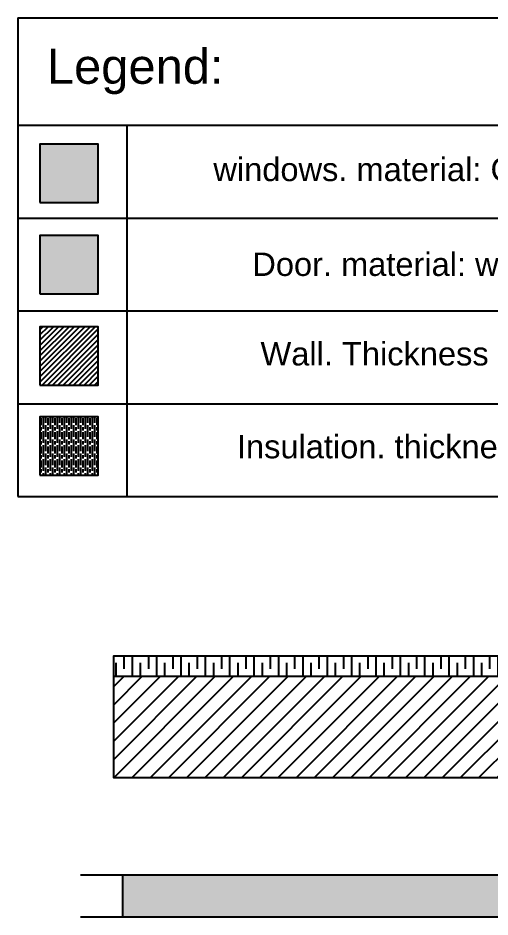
# Model space of a CAD drawing. Header units: millimetres. Extents: x 1864 to 5744, y 377 to 2293.
# Drawn here: x 2609 to 2937, y 377 to 1001 of the extents above; entities that cross this region are included whole.
import ezdxf

# ---------------------------------------------------------------- set-up
doc = ezdxf.new("R2010")
doc.units = ezdxf.units.MM
doc.layers.add('Windows', color=4, linetype='Continuous')
doc.styles.get("Standard").update_dxf_attribs({"font": 'arial.ttf'})

# ---------------------------------------------------------------- blocks, each defined once
blk = doc.blocks.new('*T55')
at = {"color": 0, "linetype": 'ByBlock', "lineweight": -2, "transparency": 16777216}
for p, q in [((0, 0), (502.83, 0)), ((0, 0), (0, -332.26)), ((502.83, 0), (502.83, -332.26)), ((0, -74.41), (502.83, -74.41)), ((75.69, -74.41), (75.69, -332.26)), ((0, -138.87), (502.83, -138.87)), ((0, -203.34), (502.83, -203.34)), ((0, -267.8), (502.83, -267.8)), ((0, -332.26), (502.83, -332.26))]:
    blk.add_line(p, q, dxfattribs=at)
at = {"color": 0, "transparency": 16777216}
for s, insert, char_height, width, attachment_point in [('  Legend:', (1.22, -37.2), 24.311, 500.401, 4), ('windows. material: Glass 1,2m', (289.26, -106.64), 16.2076, 424.7131, 5), ('Door. material: wood 1 m', (289.26, -171.1), 16.2076, 424.7131, 5), ('Wall. Thickness (25 cm)', (289.26, -235.57), 16.2076, 424.7131, 5), ('Insulation. thickness (5 cm)', (289.26, -300.03), 16.2076, 424.7131, 5)]:
    blk.add_mtext(s, dxfattribs=dict(at, insert=insert, char_height=char_height, width=width, attachment_point=attachment_point))
blk = doc.blocks.new('*U5')
at = {"color": 0}
for p, q in [((0, 0), (2100, 0)), ((100, 0), (100, -100)), ((2000, 0), (2000, -100)), ((0, -100), (2100, -100))]:
    blk.add_line(p, q, dxfattribs=at)

msp = doc.modelspace()

# ---------------------------------------------------------------- hatches: boundary and pattern name
at = {"transparency": 33554687}
for points in [[(2624.097, 873.178), (2664.616, 873.178), (2664.616, 913.698), (2624.097, 913.698)], [(3232.664, 377.157), (3232.664, 406.17), (2681.423, 406.17), (2681.423, 377.157)]]:
    msp.add_hatch(color=4, dxfattribs=at).paths.add_polyline_path(points)
at = {"true_color": 0x6a3715, "transparency": 33554687}
msp.add_hatch(color=36, dxfattribs=at).paths.add_polyline_path([(2664.616, 850.232), (2624.097, 850.232), (2624.097, 809.712), (2664.616, 809.712)])
at = {"transparency": 33554687}
h = msp.add_hatch(dxfattribs=at)
h.set_pattern_fill('ANSI31', color=256, scale=0.810382, style=0)
h.set_pattern_definition([(45, (-1844.981, -1013.364), (-1.8193587, 1.8193587), [])])
h.paths.add_polyline_path([(2664.616, 786.975), (2624.097, 786.975), (2624.097, 746.456), (2664.616, 746.456)])
at = {"true_color": 0xf1eb1f, "transparency": 33554687}
h = msp.add_hatch(dxfattribs=at)
h.set_pattern_fill('GOST_WOOD', color=2, scale=0.810382, style=0)
h.set_pattern_definition([(90, (-1844.981, -1020.5685), (4.86229, -3e-16), [8.1038165, -1.620763]), (90, (-1843.36, -1022.189), (4.86229, -3e-16), [4.86229, -1.2155725, 2.431145, -1.2155725]), (90, (-1841.7394, -1024.6204), (4.86229, -3e-16), [8.1038165, -1.620763])])
h.paths.add_polyline_path([(2664.616, 683.838), (2664.616, 724.357), (2624.097, 724.357), (2624.097, 683.838)])
h = msp.add_hatch(dxfattribs=at)
h.set_pattern_fill('GOST_WOOD', color=2, scale=2.822626, style=0)
h.set_pattern_definition([(90, (-8065.847, -2789.83), (16.935755, -1e-15), [28.22626, -5.64525]), (90, (-8060.202, -2795.476), (16.935755, -1e-15), [16.935755, -4.233939, 8.467877, -4.233939]), (90, (-8054.556, -2803.943), (16.935755, -1e-15), [28.22626, -5.64525])])
h.paths.add_polyline_path([(3273.909, 558.394), (2675.472, 558.394), (2675.472, 544.281), (3273.909, 544.281)])
at = {"transparency": 33554687}
h = msp.add_hatch(dxfattribs=at)
h.set_pattern_fill('ANSI31', color=256, scale=2.822626, style=0)
h.set_pattern_definition([(45, (-8065.847, -2789.83), (-6.3369756, 6.3369756), [])])
h.paths.add_polyline_path([(3273.909, 473.715), (3273.909, 544.281), (2675.472, 544.281), (2675.472, 473.715)])

# ---------------------------------------------------------------- linework, layer by layer
at = {"color": 0}
for points in [[(2624.097, 873.178), (2664.616, 873.178), (2664.616, 913.698), (2624.097, 913.698)], [(2624.097, 809.712), (2664.616, 809.712), (2664.616, 850.232), (2624.097, 850.232)], [(2624.097, 746.456), (2664.616, 746.456), (2664.616, 786.975), (2624.097, 786.975)], [(2624.097, 683.838), (2664.616, 683.838), (2664.616, 724.357), (2624.097, 724.357)]]:
    msp.add_lwpolyline(points, close=True, dxfattribs=at)
for points in [[(2675.472, 544.281), (2675.472, 558.394), (3273.909, 558.394), (3273.909, 544.281)], [(3273.909, 473.715), (2675.472, 473.715), (2675.472, 544.281), (3273.909, 544.281), (3273.909, 473.715)]]:
    msp.add_lwpolyline(points, dxfattribs=at)

# ---------------------------------------------------------------- block references
msp.add_blockref('*T55', (2608.861, 1001.312))
at = {"layer": 'Windows', "xscale": -0.2901266237316804, "yscale": 0.2901266237316804, "zscale": 0.2901266237316804}
msp.add_blockref('*U5', (3261.676, 406.17), dxfattribs=at)

doc.saveas('drawing.dxf')
